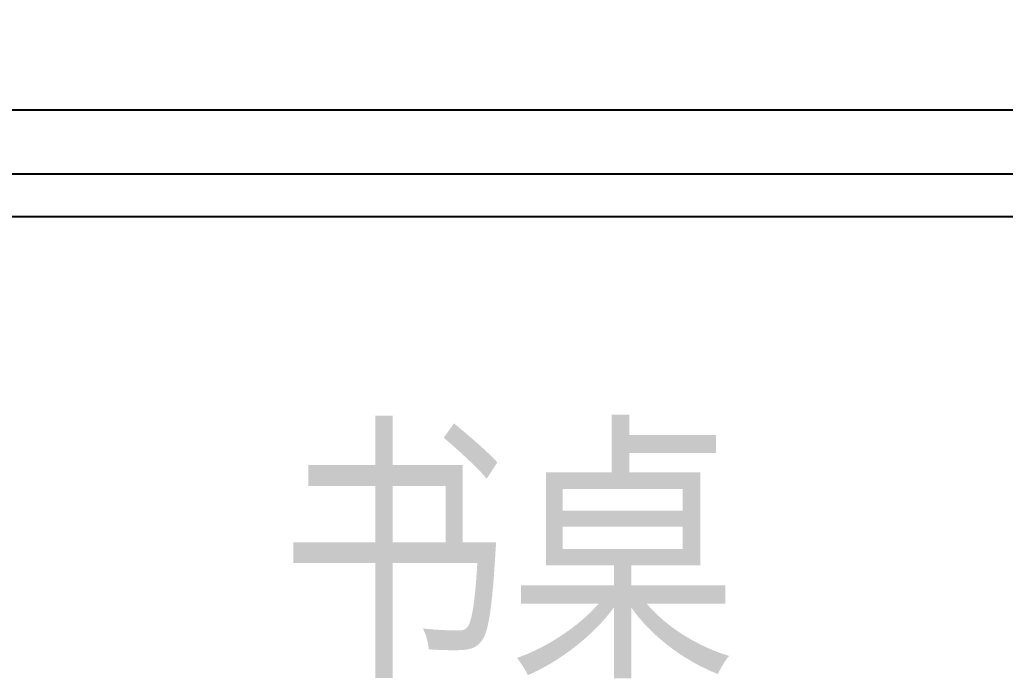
# Model space of a CAD drawing. Extents: x 13886 to 74789, y -750269 to -704302.
# Drawn here: x 51587.7 to 52050.8, y -736662.8 to -736353.4 of the extents above; entities that cross this region are included whole.
import ezdxf

# ---------------------------------------------------------------- set-up
doc = ezdxf.new("R2010")
doc.units = 0
doc.header["$LTSCALE"] = 10
doc.layers.get('0').update_dxf_attribs({"linetype": 'CONTINUOUS'})
doc.layers.get('DEFPOINTS').update_dxf_attribs({"linetype": 'CONTINUOUS'})
for name, color, linetype in [('__2', 30, 'CONTINUOUS'), ('___0', 250, 'CONTINUOUS'), ('___1', 7, 'CONTINUOUS'), ('____', 45, 'CONTINUOUS')]:
    doc.layers.add(name, color=color, linetype=linetype)
doc.styles.add('DIM_FONT', font='TXT.shx', dxfattribs={"width": 0.8})
doc.styles.get("Standard").update_dxf_attribs({"font": 'NSimSun.ttf'})
doc.dimstyles.get("Standard").update_dxf_attribs({"dimtxt": 0.18, "dimasz": 0.18, "dimexe": 0.18, "dimexo": 0.0625, "dimgap": 0.09, "dimtad": 0, "dimtih": 1, "dimtoh": 1, "dimdec": 4, "dimzin": 0, "dimtxsty": 'STANDARD', "dimcen": 0.09, "dimazin": 3, "dimtfac": 1, "dimtdec": 4, "dimtofl": 0, "dimtmove": 0, "dimatfit": 3, "dimtolj": 1, "dimtzin": 0})

# ---------------------------------------------------------------- blocks, each defined once
blk = doc.blocks.new('_ARCHTICK')
at = {"color": 0, "linetype": 'BYBLOCK', "const_width": 0.15}
blk.add_lwpolyline([(-0.5, -0.5), (0.5, 0.5)], dxfattribs=at)
blk = doc.blocks.new('*D1978')
at = {"layer": '___1', "color": 250, "ltscale": 60}
for p, q in [((51194.39, -736086.01), (51194.39, -735866.01)), ((55174.39, -736086.01), (55174.39, -735866.01)), ((51164.39, -735906.01), (55204.39, -735906.01))]:
    blk.add_line(p, q, dxfattribs=at)
at = {"layer": 'DEFPOINTS', "color": 0, "ltscale": 60}
for p in [(55174.39, -735906.01), (51194.39, -736395.75), (55174.39, -736395.75)]:
    blk.add_point(p, dxfattribs=at)
at = {"layer": '___1', "color": 250, "ltscale": 60, "xscale": 20, "yscale": 20, "zscale": 20, "rotation": 180}
blk.add_blockref('_ARCHTICK', (51194.39, -735906.01), dxfattribs=at)
at = {"layer": '___1', "color": 250, "ltscale": 60, "xscale": 20, "yscale": 20, "zscale": 20}
blk.add_blockref('_ARCHTICK', (55174.39, -735906.01), dxfattribs=at)
at = {"layer": '___1', "color": 252, "ltscale": 60, "insert": (53184.39, -735851.01), "char_height": 100, "attachment_point": 5}
blk.add_mtext('\\A1;3980', dxfattribs=at)

msp = doc.modelspace()

# ---------------------------------------------------------------- linework, layer by layer
at = {"ltscale": 60}
for q in [(55174.39, -736395.75), (52394.39, -736395.75)]:
    msp.add_line((51194.39, -736395.75), q, dxfattribs=at)
at = {"layer": '___0'}
msp.add_line((51194.39, -736425.75), (52394.39, -736425.75), dxfattribs=at)
at = {"layer": '____', "ltscale": 60}
msp.add_line((51194.39, -736445.75), (52394.39, -736445.75), dxfattribs=at)

# ---------------------------------------------------------------- texts
at = {"layer": '__2', "insert": (51709.75, -736553.38), "char_height": 98.6328, "attachment_point": 1, "style": 'DIM_FONT'}
msp.add_mtext('{\\fSimSun|b0|i0|c134|p2;书桌}', dxfattribs=at)

# ---------------------------------------------------------------- dimensions: what is measured, and where the dimension line sits
at = {"layer": '___1', "ltscale": 60}
dim = msp.add_linear_dim(base=(55174.39, -735906.01), p1=(51194.39, -736395.75), p2=(55174.39, -736395.75), dimstyle='STANDARD', override={"dimtxt": 100, "dimasz": 20, "dimexe": 40, "dimexo": 40, "dimgap": 5, "dimtad": 1, "dimtih": 0, "dimtoh": 0, "dimdec": 0, "dimrnd": 5, "dimblk1": 'ARCHTICK', "dimblk2": 'ARCHTICK', "dimsah": 1, "dimdle": 30, "dimclrd": 250, "dimclre": 250, "dimclrt": 252, "dimtdec": 0, "dimtmove": 1, "dimldrblk": 'ARCHTICK', "dimfxl": 180, "dimfxlon": 1, "dimarcsym": 1}, dxfattribs=at)
dim.commit()
dim.dimension.update_dxf_attribs({"geometry": '*D1978', "text_midpoint": (53184.39, -735851.01)})

doc.saveas('drawing.dxf')
